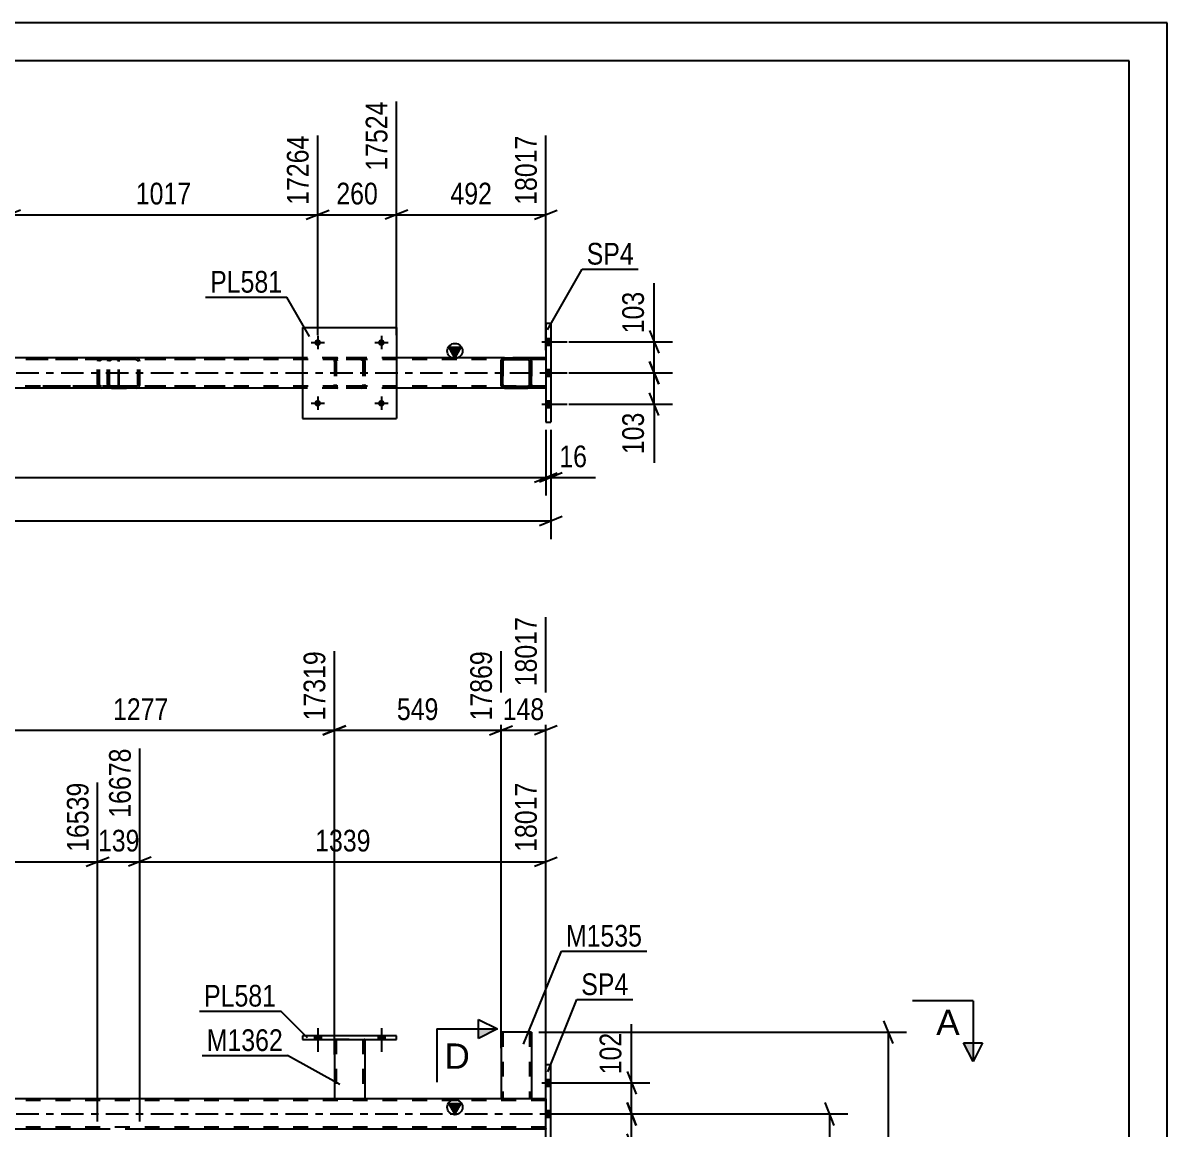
# Model space of a CAD drawing. Header units: millimetres. Extents: x 0 to 841, y 0 to 594.
# Drawn here: x 690.1 to 841, y 448.1 to 594 of the extents above; entities that cross this region are included whole.
import ezdxf

# ---------------------------------------------------------------- set-up
doc = ezdxf.new("R2010")
doc.units = ezdxf.units.MM
doc.linetypes.add('DXK_LINE_DOT2', pattern=[3.9198, 1.9599, -1.9599])
doc.linetypes.add('DXK_LINE_DOT3', pattern=[5.9187, 2.979, -0.9799, 0.9799, -0.9799])
doc.styles.add('Arial', font='ARIAL.TTF', dxfattribs={"height": 0.2})
doc.styles.add('Arial Narrow', font='ARIALN.TTF', dxfattribs={"height": 0.2})

# ---------------------------------------------------------------- blocks, each defined once
blk = doc.blocks.new('Unknown-275727292-1135 - 18137')
at = {"color": 5, "linetype": 'Continuous'}
for p, q in [((841, 594), (0, 594)), ((841, 0), (841, 594)), ((836, 589), (5, 589)), ((836, 5), (836, 589))]:
    blk.add_line(p, q, dxfattribs=at)
blk = doc.blocks.new('Bolt-275727292-2504 - 2500')
at = {"linetype": 'Continuous'}
for points in [[(729.41, 551.84, -1), (728.53, 551.84, -1)], [(737.81, 551.84, -1), (736.93, 551.84, -1)]]:
    blk.add_hatch(color=1, dxfattribs=at).paths.add_polyline_path(points)
at = {"color": 1, "linetype": 'Continuous'}
for p, q in [((728.97, 552.72), (728.97, 550.96)), ((737.37, 552.72), (737.37, 550.96)), ((728.09, 551.84), (729.85, 551.84)), ((736.49, 551.84), (738.25, 551.84))]:
    blk.add_line(p, q, dxfattribs=at)
blk = doc.blocks.new('Bolt-275727292-2505 - 2500')
at = {"linetype": 'Continuous'}
for points in [[(729.41, 543.84, -1), (728.53, 543.84, -1)], [(737.81, 543.84, -1), (736.93, 543.84, -1)]]:
    blk.add_hatch(color=1, dxfattribs=at).paths.add_polyline_path(points)
at = {"color": 1, "linetype": 'Continuous'}
for p, q in [((728.09, 543.84), (729.85, 543.84)), ((728.97, 544.72), (728.97, 542.96)), ((736.49, 543.84), (738.25, 543.84)), ((737.37, 544.72), (737.37, 542.96))]:
    blk.add_line(p, q, dxfattribs=at)
blk = doc.blocks.new('Part-275727292-2532 - 2500')
at = {"color": 2, "linetype": 'Continuous'}
for p, q in [((753.19, 549.55), (753.15, 549.36)), ((753.15, 546.32), (753.15, 549.36)), ((753.15, 549.36), (753.15, 549.36)), ((753.39, 549.36), (753.41, 549.45)), ((753.39, 546.32), (753.39, 549.36)), ((753.39, 549.36), (753.39, 549.36)), ((753.41, 549.45), (753.46, 549.53)), ((753.63, 549.84), (753.45, 549.8)), ((753.46, 549.53), (753.54, 549.58)), ((753.54, 549.58), (753.63, 549.6)), ((753.63, 549.84), (756.67, 549.84)), ((753.63, 549.84), (753.63, 549.84)), ((753.63, 549.6), (756.67, 549.6)), ((753.63, 549.6), (753.63, 549.6)), ((756.67, 549.84), (756.67, 549.84)), ((756.86, 549.8), (756.67, 549.84)), ((756.67, 549.6), (756.67, 549.6)), ((756.67, 549.6), (756.76, 549.58)), ((756.76, 549.58), (756.84, 549.53)), ((756.84, 549.53), (756.89, 549.45)), ((756.89, 549.45), (756.91, 549.36)), ((756.91, 546.32), (756.91, 549.36)), ((756.91, 549.36), (756.91, 549.36)), ((757.15, 549.36), (757.11, 549.55)), ((757.15, 546.32), (757.15, 549.36)), ((757.15, 549.36), (757.15, 549.36)), ((753.15, 546.32), (753.15, 546.32)), ((753.15, 546.32), (753.19, 546.14)), ((753.39, 546.32), (753.39, 546.32)), ((753.41, 546.23), (753.39, 546.32)), ((756.91, 546.32), (756.89, 546.23)), ((756.91, 546.32), (756.91, 546.32)), ((757.11, 546.14), (757.15, 546.32)), ((757.15, 546.32), (757.15, 546.32)), ((753.46, 546.15), (753.41, 546.23)), ((753.45, 545.88), (753.63, 545.84)), ((753.54, 546.1), (753.46, 546.15)), ((753.63, 546.08), (753.54, 546.1)), ((753.63, 546.08), (756.67, 546.08)), ((753.63, 546.08), (753.63, 546.08)), ((753.63, 545.84), (756.67, 545.84)), ((753.63, 545.84), (753.63, 545.84)), ((756.76, 546.1), (756.67, 546.08)), ((756.67, 546.08), (756.67, 546.08)), ((756.67, 545.84), (756.86, 545.88)), ((756.67, 545.84), (756.67, 545.84)), ((756.84, 546.15), (756.76, 546.1)), ((756.89, 546.23), (756.84, 546.15))]:
    blk.add_line(p, q, dxfattribs=at)
at = {"color": 7, "linetype": 'DXK_LINE_DOT2'}
for p, q in [((753.15, 549.36), (753.19, 549.54)), ((753.15, 546.32), (753.15, 549.36)), ((753.19, 549.54), (753.19, 549.55)), ((753.41, 549.45), (753.39, 549.36)), ((753.39, 549.36), (753.39, 546.32)), ((753.46, 549.53), (753.41, 549.45)), ((753.45, 549.8), (753.63, 549.84)), ((753.54, 549.58), (753.46, 549.53)), ((753.63, 549.6), (753.54, 549.58)), ((753.63, 549.84), (756.67, 549.84)), ((756.67, 549.6), (753.63, 549.6)), ((756.67, 549.84), (756.85, 549.8)), ((756.76, 549.58), (756.67, 549.6)), ((756.84, 549.53), (756.76, 549.58)), ((756.89, 549.45), (756.84, 549.53)), ((756.91, 549.36), (756.89, 549.45)), ((756.91, 549.36), (756.91, 546.32)), ((757.11, 549.55), (757.15, 549.36)), ((757.15, 549.36), (757.15, 546.32)), ((753.19, 546.14), (753.15, 546.32)), ((753.15, 546.32), (753.15, 546.32)), ((753.39, 546.32), (753.41, 546.23)), ((756.89, 546.23), (756.91, 546.32)), ((757.15, 546.32), (757.11, 546.14)), ((753.41, 546.23), (753.46, 546.15)), ((753.63, 545.84), (753.45, 545.88)), ((753.46, 546.15), (753.54, 546.1)), ((753.54, 546.1), (753.63, 546.08)), ((753.63, 546.08), (756.67, 546.08)), ((753.63, 545.84), (756.67, 545.84)), ((756.67, 546.08), (756.76, 546.1)), ((756.85, 545.88), (756.67, 545.84)), ((756.76, 546.1), (756.84, 546.15)), ((756.84, 546.15), (756.89, 546.23))]:
    blk.add_line(p, q, dxfattribs=at)
at = {"color": 7, "linetype": 'DXK_LINE_DOT3'}
blk.add_line((755.15, 547.84), (755.15, 547.84), dxfattribs=at)
at = {"color": 2, "linetype": 'Continuous'}
for centre, start, end in [((753.63, 549.36), 112.5, 157.5), ((756.67, 549.36), 22.5, 67.5), ((753.63, 546.32), 202.5, 247.5), ((756.67, 546.32), 292.5, 337.5)]:
    blk.add_arc(centre, 0.48, start, end, dxfattribs=at)
at = {"color": 7, "linetype": 'DXK_LINE_DOT2'}
for centre, start, end in [((753.63, 549.36), 112.5, 157.5), ((756.67, 549.36), 22.5, 67.5), ((753.63, 546.32), 202.5, 247.5), ((756.67, 546.32), 292.5, 337.5)]:
    blk.add_arc(centre, 0.48, start, end, dxfattribs=at)
blk = doc.blocks.new('Part-275727292-2533 - 2500')
at = {"color": 2, "linetype": 'Continuous'}
for p, q in [((726.97, 553.84), (726.97, 541.84)), ((726.97, 553.84), (739.37, 553.84)), ((739.37, 553.84), (739.37, 541.84)), ((726.97, 541.84), (739.37, 541.84))]:
    blk.add_line(p, q, dxfattribs=at)
blk = doc.blocks.new('Part-275727292-2534 - 2500')
at = {"color": 7, "linetype": 'DXK_LINE_DOT2'}
for p, q in [((731.17, 549.36), (731.21, 549.55)), ((731.21, 549.55), (731.17, 549.36)), ((731.17, 549.36), (731.17, 546.32)), ((731.41, 549.36), (731.43, 549.45)), ((731.41, 549.36), (731.41, 546.32)), ((731.43, 549.45), (731.48, 549.53)), ((731.47, 549.8), (731.65, 549.84)), ((731.65, 549.84), (731.47, 549.8)), ((731.48, 549.53), (731.56, 549.58)), ((731.56, 549.58), (731.65, 549.6)), ((734.69, 549.84), (731.65, 549.84)), ((734.69, 549.6), (731.65, 549.6)), ((734.69, 549.84), (734.88, 549.8)), ((734.88, 549.8), (734.69, 549.84)), ((734.69, 549.6), (734.79, 549.58)), ((734.79, 549.58), (734.86, 549.53)), ((734.86, 549.53), (734.92, 549.45)), ((734.92, 549.45), (734.93, 549.36)), ((734.93, 549.36), (734.93, 546.32)), ((735.14, 549.55), (735.17, 549.36)), ((735.17, 549.36), (735.14, 549.55)), ((735.17, 549.36), (735.17, 546.32)), ((731.21, 546.14), (731.17, 546.32)), ((731.17, 546.32), (731.21, 546.14)), ((731.43, 546.23), (731.41, 546.32)), ((734.93, 546.32), (734.92, 546.23)), ((735.17, 546.32), (735.14, 546.14)), ((735.14, 546.14), (735.17, 546.32)), ((731.48, 546.15), (731.43, 546.23)), ((731.65, 545.84), (731.47, 545.88)), ((731.47, 545.88), (731.65, 545.84)), ((731.56, 546.1), (731.48, 546.15)), ((731.65, 546.08), (731.56, 546.1)), ((734.69, 546.08), (731.65, 546.08)), ((734.69, 545.84), (731.65, 545.84)), ((734.79, 546.1), (734.69, 546.08)), ((734.88, 545.88), (734.69, 545.84)), ((734.69, 545.84), (734.88, 545.88)), ((734.86, 546.15), (734.79, 546.1)), ((734.92, 546.23), (734.86, 546.15))]:
    blk.add_line(p, q, dxfattribs=at)
at = {"color": 7, "linetype": 'DXK_LINE_DOT3'}
blk.add_line((733.17, 547.84), (733.17, 547.84), dxfattribs=at)
at = {"color": 7, "linetype": 'DXK_LINE_DOT2'}
for centre, start, end in [((731.65, 549.36), 112.5, 157.5), ((731.65, 549.36), 112.5, 157.5), ((734.69, 549.36), 22.5, 67.5), ((734.69, 549.36), 22.5, 67.5), ((731.65, 546.32), 202.5, 247.5), ((731.65, 546.32), 202.5, 247.5), ((734.69, 546.32), 292.5, 337.5), ((734.69, 546.32), 292.5, 337.5)]:
    blk.add_arc(centre, 0.48, start, end, dxfattribs=at)
blk = doc.blocks.new('Part-275727292-2637 - 2500')
at = {"linetype": 'Continuous'}
blk.add_hatch(color=2, dxfattribs=at).paths.add_polyline_path([(747.07, 549.84), (746.27, 551.24), (747.87, 551.24)])
at = {"color": 2, "linetype": 'Continuous'}
for p, q in [((747.07, 549.84), (746.27, 551.24)), ((746.27, 551.24), (747.87, 551.24)), ((747.87, 551.24), (747.07, 549.84)), ((726.97, 549.84), (688.29, 549.84)), ((753.63, 549.84), (739.37, 549.84)), ((759.07, 549.84), (756.67, 549.84)), ((726.97, 545.84), (688.29, 545.84)), ((753.63, 545.84), (739.37, 545.84)), ((759.07, 545.84), (756.67, 545.84))]:
    blk.add_line(p, q, dxfattribs=at)
at = {"color": 7, "linetype": 'DXK_LINE_DOT2'}
for p, q in [((759.07, 549.6), (97.33, 549.6)), ((739.37, 549.84), (726.97, 549.84)), ((756.67, 549.84), (753.63, 549.84)), ((759.07, 549.84), (759.07, 545.84)), ((759.07, 546.08), (97.33, 546.08)), ((739.37, 545.84), (726.97, 545.84)), ((756.67, 545.84), (753.63, 545.84))]:
    blk.add_line(p, q, dxfattribs=at)
at = {"color": 7, "linetype": 'DXK_LINE_DOT3'}
blk.add_line((97.33, 547.84), (759.07, 547.84), dxfattribs=at)
at = {"color": 2, "linetype": 'Continuous'}
blk.add_circle((747.07, 550.74), 1, dxfattribs=at)
blk = doc.blocks.new('Part-275727292-2611 - 2500')
at = {"color": 7, "linetype": 'DXK_LINE_DOT2'}
for p, q in [((701.3, 549.53), (701.27, 549.36)), ((701.27, 546.32), (701.27, 549.36)), ((701.31, 549.55), (701.3, 549.53)), ((701.52, 549.36), (701.54, 549.45)), ((701.52, 546.32), (701.52, 549.36)), ((701.54, 549.45), (701.6, 549.53)), ((701.78, 549.84), (701.58, 549.8)), ((701.6, 549.53), (701.68, 549.58)), ((701.68, 549.58), (701.78, 549.6)), ((701.78, 549.84), (705.01, 549.84)), ((716.77, 549.84), (701.78, 549.84)), ((716.77, 549.6), (701.78, 549.6)), ((705.21, 549.8), (705.01, 549.84)), ((705.01, 549.6), (705.11, 549.58)), ((705.11, 549.58), (705.19, 549.53)), ((705.19, 549.53), (705.25, 549.45)), ((705.25, 549.45), (705.27, 549.36)), ((705.27, 546.32), (705.27, 549.36)), ((705.49, 549.53), (705.49, 549.55)), ((705.52, 549.36), (705.49, 549.53)), ((705.52, 546.32), (705.52, 549.36)), ((701.27, 546.32), (701.29, 546.23)), ((701.54, 546.23), (701.52, 546.32)), ((705.27, 546.32), (705.25, 546.23)), ((705.5, 546.23), (705.52, 546.32)), ((701.29, 546.23), (701.31, 546.14)), ((701.6, 546.15), (701.54, 546.23)), ((701.58, 545.88), (701.78, 545.84)), ((701.68, 546.1), (701.6, 546.15)), ((701.78, 546.08), (701.68, 546.1)), ((716.77, 546.08), (701.78, 546.08)), ((701.78, 545.84), (705.01, 545.84)), ((716.77, 545.84), (701.78, 545.84)), ((705.11, 546.1), (705.01, 546.08)), ((705.01, 545.84), (705.21, 545.88)), ((705.19, 546.15), (705.11, 546.1)), ((705.25, 546.23), (705.19, 546.15)), ((705.49, 546.14), (705.5, 546.23))]:
    blk.add_line(p, q, dxfattribs=at)
for centre, start, end in [((701.76, 549.34), 110.7583, 155.68), ((705.03, 549.34), 24.32, 69.2417), ((701.76, 546.34), 204.32, 249.2417), ((705.03, 546.34), 290.7583, 335.68)]:
    blk.add_arc(centre, 0.496, start, end, dxfattribs=at)
blk = doc.blocks.new('Part-275727292-2612 - 2500')
at = {"color": 7, "linetype": 'DXK_LINE_DOT2'}
for p, q in [((701.27, 549.84), (690.39, 549.84)), ((701.27, 549.6), (690.39, 549.6)), ((699.98, 549.53), (699.95, 549.36)), ((699.95, 546.32), (699.95, 549.36)), ((699.99, 549.55), (699.98, 549.53)), ((700.2, 549.36), (700.22, 549.45)), ((700.2, 546.32), (700.2, 549.36)), ((700.22, 549.45), (700.27, 549.53)), ((700.45, 549.84), (700.26, 549.8)), ((700.27, 549.53), (700.36, 549.58)), ((700.36, 549.58), (700.45, 549.6)), ((702.54, 549.84), (700.45, 549.84)), ((702.54, 549.6), (700.45, 549.6)), ((701.27, 549.6), (701.27, 549.84)), ((702.65, 549.8), (702.54, 549.84)), ((702.54, 549.6), (702.6, 549.58)), ((702.6, 549.58), (702.64, 549.53)), ((702.64, 549.53), (702.67, 549.45)), ((702.74, 549.7), (702.65, 549.8)), ((702.67, 549.45), (702.68, 549.36)), ((702.68, 546.32), (702.68, 549.36)), ((702.79, 549.55), (702.74, 549.7)), ((702.81, 549.36), (702.79, 549.55)), ((702.81, 546.32), (702.81, 549.36)), ((699.95, 546.32), (699.97, 546.23)), ((700.22, 546.23), (700.2, 546.32)), ((702.68, 546.32), (702.67, 546.23)), ((702.79, 546.14), (702.81, 546.32)), ((702.54, 546.08), (690.39, 546.08)), ((701.27, 545.84), (690.39, 545.84)), ((699.97, 546.23), (699.99, 546.14)), ((700.27, 546.15), (700.22, 546.23)), ((700.26, 545.88), (700.45, 545.84)), ((700.36, 546.1), (700.27, 546.15)), ((700.45, 546.08), (700.36, 546.1)), ((702.54, 545.84), (700.45, 545.84)), ((701.27, 546.08), (701.27, 545.84)), ((702.6, 546.1), (702.54, 546.08)), ((702.54, 545.84), (702.65, 545.88)), ((702.64, 546.15), (702.6, 546.1)), ((702.67, 546.23), (702.64, 546.15)), ((702.65, 545.88), (702.74, 545.98)), ((702.74, 545.98), (702.79, 546.14))]:
    blk.add_line(p, q, dxfattribs=at)
for centre, start, end in [((700.44, 549.35), 111.1941, 156.1506), ((700.44, 546.34), 203.8494, 248.8059)]:
    blk.add_arc(centre, 0.492, start, end, dxfattribs=at)
blk = doc.blocks.new('Bolt-275727292-2640 - 2500')
at = {"linetype": 'Continuous'}
for points in [[(759.71, 551.5), (759.71, 552.38), (759.07, 552.38), (759.07, 551.5)], [(759.71, 551.5), (759.71, 552.38), (759.07, 552.38), (759.07, 551.5)], [(759.71, 551.5), (759.71, 552.38), (759.07, 552.38), (759.07, 551.5)], [(759.71, 547.4), (759.71, 548.28), (759.07, 548.28), (759.07, 547.4)], [(759.71, 547.4), (759.71, 548.28), (759.07, 548.28), (759.07, 547.4)], [(759.71, 543.3), (759.71, 544.18), (759.07, 544.18), (759.07, 543.3)], [(759.71, 543.3), (759.71, 544.18), (759.07, 544.18), (759.07, 543.3)], [(759.71, 543.3), (759.71, 544.18), (759.07, 544.18), (759.07, 543.3)]]:
    blk.add_hatch(color=1, dxfattribs=at).paths.add_polyline_path(points)
at = {"color": 1, "linetype": 'Continuous'}
for p, q in [((759.07, 552.38), (759.71, 552.38)), ((759.07, 552.38), (759.71, 552.38)), ((759.07, 552.38), (759.71, 552.38)), ((758.55, 551.94), (761.87, 551.94)), ((758.55, 551.94), (761.87, 551.94)), ((758.55, 551.94), (761.87, 551.94)), ((759.07, 551.5), (759.71, 551.5)), ((759.07, 551.5), (759.71, 551.5)), ((759.07, 551.5), (759.71, 551.5)), ((758.55, 547.84), (761.87, 547.84)), ((758.55, 547.84), (761.87, 547.84)), ((759.07, 548.28), (759.71, 548.28)), ((759.07, 548.28), (759.71, 548.28)), ((759.07, 547.4), (759.71, 547.4)), ((759.07, 547.4), (759.71, 547.4)), ((758.55, 543.74), (761.87, 543.74)), ((758.55, 543.74), (761.87, 543.74)), ((758.55, 543.74), (761.87, 543.74)), ((759.07, 544.18), (759.71, 544.18)), ((759.07, 544.18), (759.71, 544.18)), ((759.07, 544.18), (759.71, 544.18)), ((759.07, 543.3), (759.71, 543.3)), ((759.07, 543.3), (759.71, 543.3)), ((759.07, 543.3), (759.71, 543.3))]:
    blk.add_line(p, q, dxfattribs=at)
blk = doc.blocks.new('Part-275727292-2674 - 2500')
at = {"color": 2, "linetype": 'Continuous'}
for p, q in [((759.71, 554.34), (759.07, 554.34)), ((759.07, 554.34), (759.07, 541.34)), ((759.71, 554.34), (759.71, 541.34)), ((759.07, 541.34), (759.71, 541.34))]:
    blk.add_line(p, q, dxfattribs=at)
blk = doc.blocks.new('Bolt-275727292-2749 - 2736')
at = {"linetype": 'Continuous'}
for points in [[(759.71, 453.79), (759.71, 454.67), (759.07, 454.67), (759.07, 453.79)], [(759.71, 453.79), (759.71, 454.67), (759.07, 454.67), (759.07, 453.79)], [(759.71, 453.79), (759.71, 454.67), (759.07, 454.67), (759.07, 453.79)], [(759.71, 449.69), (759.71, 450.57), (759.07, 450.57), (759.07, 449.69)], [(759.71, 449.69), (759.71, 450.57), (759.07, 450.57), (759.07, 449.69)], [(759.71, 445.59), (759.71, 446.47), (759.07, 446.47), (759.07, 445.59)], [(759.71, 445.59), (759.71, 446.47), (759.07, 446.47), (759.07, 445.59)], [(759.71, 445.59), (759.71, 446.47), (759.07, 446.47), (759.07, 445.59)]]:
    blk.add_hatch(color=1, dxfattribs=at).paths.add_polyline_path(points)
at = {"color": 1, "linetype": 'Continuous'}
for p, q in [((759.07, 454.67), (759.71, 454.67)), ((759.07, 454.67), (759.71, 454.67)), ((759.07, 454.67), (759.71, 454.67)), ((758.55, 454.23), (761.87, 454.23)), ((758.55, 454.23), (761.87, 454.23)), ((758.55, 454.23), (761.87, 454.23)), ((759.07, 453.79), (759.71, 453.79)), ((759.07, 453.79), (759.71, 453.79)), ((759.07, 453.79), (759.71, 453.79)), ((758.55, 450.13), (761.87, 450.13)), ((758.55, 450.13), (761.87, 450.13)), ((759.07, 450.57), (759.71, 450.57)), ((759.07, 450.57), (759.71, 450.57)), ((759.07, 449.69), (759.71, 449.69)), ((759.07, 449.69), (759.71, 449.69)), ((758.55, 446.03), (761.87, 446.03)), ((758.55, 446.03), (761.87, 446.03)), ((758.55, 446.03), (761.87, 446.03)), ((759.07, 446.47), (759.71, 446.47)), ((759.07, 446.47), (759.71, 446.47)), ((759.07, 446.47), (759.71, 446.47)), ((759.07, 445.59), (759.71, 445.59)), ((759.07, 445.59), (759.71, 445.59)), ((759.07, 445.59), (759.71, 445.59))]:
    blk.add_line(p, q, dxfattribs=at)
blk = doc.blocks.new('Part-275727292-2844 - 2736')
at = {"linetype": 'Continuous'}
blk.add_hatch(color=2, dxfattribs=at).paths.add_polyline_path([(747.07, 450.13), (746.27, 451.53), (747.87, 451.53)])
at = {"color": 2, "linetype": 'Continuous'}
for p, q in [((753.15, 452.13), (97.33, 452.13)), ((747.07, 450.13), (746.27, 451.53)), ((746.27, 451.53), (747.87, 451.53)), ((747.87, 451.53), (747.07, 450.13)), ((759.07, 452.13), (757.15, 452.13)), ((699.95, 448.13), (620.39, 448.13)), ((759.07, 448.13), (705.52, 448.13))]:
    blk.add_line(p, q, dxfattribs=at)
at = {"color": 7, "linetype": 'DXK_LINE_DOT2'}
for p, q in [((759.07, 451.89), (97.33, 451.89)), ((757.15, 452.13), (753.15, 452.13)), ((759.07, 452.13), (759.07, 448.13)), ((759.07, 448.37), (97.33, 448.37)), ((705.52, 448.13), (699.95, 448.13))]:
    blk.add_line(p, q, dxfattribs=at)
at = {"color": 7, "linetype": 'DXK_LINE_DOT3'}
blk.add_line((97.33, 450.13), (759.07, 450.13), dxfattribs=at)
at = {"color": 2, "linetype": 'Continuous'}
blk.add_circle((747.07, 451.03), 1, dxfattribs=at)
blk = doc.blocks.new('Part-275727292-2865 - 2736')
at = {"color": 2, "linetype": 'Continuous'}
for p, q in [((759.71, 456.63), (759.07, 456.63)), ((759.07, 443.63), (759.07, 456.63)), ((759.71, 443.63), (759.71, 456.63)), ((759.07, 443.63), (759.71, 443.63))]:
    blk.add_line(p, q, dxfattribs=at)
blk = doc.blocks.new('Part-275727292-3089 - 2736')
at = {"color": 2, "linetype": 'Continuous'}
for p, q in [((726.97, 460.45), (726.97, 459.97)), ((739.37, 460.45), (726.97, 460.45)), ((739.37, 459.97), (739.37, 460.45)), ((726.97, 459.97), (739.37, 459.97))]:
    blk.add_line(p, q, dxfattribs=at)
blk = doc.blocks.new('Part-275727292-3086 - 2736')
at = {"color": 2, "linetype": 'Continuous'}
for p, q in [((756.67, 460.93), (753.15, 460.93)), ((753.15, 460.93), (753.15, 452.13)), ((757.15, 460.93), (756.67, 460.93)), ((757.15, 460.93), (757.15, 452.13)), ((756.67, 452.13), (753.15, 452.13)), ((757.11, 452.13), (756.67, 452.13)), ((757.15, 452.13), (757.11, 452.13))]:
    blk.add_line(p, q, dxfattribs=at)
at = {"color": 7, "linetype": 'DXK_LINE_DOT2'}
for p, q in [((753.39, 460.93), (753.39, 452.13)), ((756.84, 460.93), (756.67, 460.93)), ((756.84, 460.93), (756.86, 460.93)), ((756.86, 460.93), (756.89, 460.93)), ((756.89, 460.93), (756.91, 460.93)), ((756.91, 460.93), (756.91, 452.13)), ((753.45, 452.13), (753.39, 452.13)), ((753.63, 452.13), (753.45, 452.13)), ((757.01, 452.13), (756.67, 452.13))]:
    blk.add_line(p, q, dxfattribs=at)
blk = doc.blocks.new('Part-275727292-3092 - 2736')
at = {"color": 7, "linetype": 'DXK_LINE_DOT2'}
for p, q in [((731.17, 459.98), (735.17, 459.98)), ((731.17, 459.97), (731.17, 459.98)), ((731.17, 459.98), (731.17, 459.97)), ((731.41, 459.98), (731.41, 452.13)), ((734.93, 459.98), (734.93, 452.13)), ((735.17, 459.98), (735.17, 459.97)), ((735.17, 459.97), (735.17, 459.98)), ((734.92, 452.13), (734.88, 452.13)), ((734.88, 452.13), (734.92, 452.13)), ((734.93, 452.13), (734.92, 452.13)), ((734.92, 452.13), (734.93, 452.13))]:
    blk.add_line(p, q, dxfattribs=at)
at = {"color": 2, "linetype": 'Continuous'}
for p, q in [((731.17, 459.97), (731.17, 452.13)), ((735.17, 459.97), (735.17, 452.13)), ((731.17, 452.13), (735.17, 452.13))]:
    blk.add_line(p, q, dxfattribs=at)
blk = doc.blocks.new('Bolt-275727292-3114 - 2736')
at = {"linetype": 'Continuous'}
for points in [[(728.53, 459.97), (729.41, 459.97), (729.41, 460.45), (728.53, 460.45)], [(736.93, 459.97), (737.81, 459.97), (737.81, 460.45), (736.93, 460.45)]]:
    blk.add_hatch(color=1, dxfattribs=at).paths.add_polyline_path(points)
at = {"color": 1, "linetype": 'Continuous'}
for p, q in [((728.53, 460.45), (728.53, 459.97)), ((728.97, 461.45), (728.97, 458.33)), ((729.41, 460.45), (729.41, 459.97)), ((736.93, 460.45), (736.93, 459.97)), ((737.37, 461.45), (737.37, 458.33)), ((737.81, 460.45), (737.81, 459.97))]:
    blk.add_line(p, q, dxfattribs=at)
blk = doc.blocks.new('Bolt-275727292-3115 - 2736')
at = {"linetype": 'Continuous'}
for points in [[(728.53, 459.97), (729.41, 459.97), (729.41, 460.45), (728.53, 460.45)], [(736.93, 459.97), (737.81, 459.97), (737.81, 460.45), (736.93, 460.45)]]:
    blk.add_hatch(color=1, dxfattribs=at).paths.add_polyline_path(points)
at = {"color": 1, "linetype": 'Continuous'}
for p, q in [((728.53, 460.45), (728.53, 459.97)), ((728.97, 461.45), (728.97, 458.33)), ((729.41, 460.45), (729.41, 459.97)), ((736.93, 460.45), (736.93, 459.97)), ((737.37, 461.45), (737.37, 458.33)), ((737.81, 460.45), (737.81, 459.97))]:
    blk.add_line(p, q, dxfattribs=at)
blk = doc.blocks.new('StraightDimension-275727292-14533 - 2500')
at = {"color": 7, "linetype": 'Continuous'}
for p, q in [((739.37, 552.84), (739.37, 583.65)), ((728.97, 552.84), (728.97, 579.15)), ((727.47, 568.11), (730.47, 569.31)), ((740.87, 569.31), (737.87, 568.11)), ((728.97, 568.71), (739.37, 568.71))]:
    blk.add_line(p, q, dxfattribs=at)
at = {"color": 0}
blk.add_wipeout([(737.52, 569.46), (737.52, 573.66), (730.83, 573.66), (730.83, 569.46)], dxfattribs=at)
at = {"color": 3, "style": 'Arial Narrow'}
blk.add_text('260', height=2.863, dxfattribs=at).set_placement((731.43, 570.06))
at = {"color": 0, "linetype": 'Continuous'}
blk.add_wipeout([(738.77, 584.25), (734.57, 584.25), (734.57, 573.91), (738.77, 573.91)], dxfattribs=at)
at = {"color": 3, "linetype": 'Continuous', "style": 'Arial Narrow'}
blk.add_text('17524', height=2.863, rotation=90.0002, dxfattribs=at).set_placement((738.17, 574.51))
blk = doc.blocks.new('StraightDimension-275727292-5771 - 2500')
at = {"color": 7, "linetype": 'Continuous'}
for p, q in [((759.07, 540.34), (759.07, 531.66)), ((757.57, 533.46), (760.57, 534.66)), ((60.21, 534.06), (759.07, 534.06))]:
    blk.add_line(p, q, dxfattribs=at)
blk = doc.blocks.new('StraightDimension-275727292-14534 - 2500')
at = {"color": 7, "linetype": 'Continuous'}
for p, q in [((688.29, 552.84), (688.29, 583.65)), ((728.97, 552.84), (728.97, 579.15)), ((689.79, 569.31), (686.79, 568.11)), ((727.47, 568.11), (730.47, 569.31)), ((688.29, 568.71), (728.97, 568.71))]:
    blk.add_line(p, q, dxfattribs=at)
at = {"color": 0, "linetype": 'Continuous'}
blk.add_wipeout([(728.37, 579.75), (724.17, 579.75), (724.17, 569.41), (728.37, 569.41)], dxfattribs=at)
at = {"color": 0}
blk.add_wipeout([(712.89, 569.46), (712.89, 573.66), (704.38, 573.66), (704.38, 569.46)], dxfattribs=at)
at = {"color": 3, "linetype": 'Continuous', "style": 'Arial Narrow'}
blk.add_text('17264', height=2.863, rotation=90.0002, dxfattribs=at).set_placement((727.77, 570.01))
at = {"color": 3, "style": 'Arial Narrow'}
blk.add_text('1017', height=2.863, dxfattribs=at).set_placement((704.98, 570.06))
blk = doc.blocks.new('StraightDimension-275727292-5770 - 2500')
at = {"color": 7, "linetype": 'Continuous'}
for p, q in [((759.07, 540.34), (759.07, 531.66)), ((759.71, 540.34), (759.71, 531.66)), ((757.57, 533.46), (760.57, 534.66)), ((761.21, 534.66), (758.21, 533.46)), ((759.07, 534.06), (759.71, 534.06))]:
    blk.add_line(p, q, dxfattribs=at)
at = {"color": 0}
blk.add_wipeout([(765.09, 534.81), (765.09, 539.01), (760.24, 539.01), (760.24, 534.81)], dxfattribs=at)
at = {"color": 7, "linetype": 'Continuous'}
blk.add_line((759.71, 534.06), (765.62, 534.06), dxfattribs=at)
blk.add_line((759.71, 534.06), (765.62, 534.06), dxfattribs=at)
at = {"color": 3, "style": 'Arial Narrow'}
blk.add_text('16', height=2.863, dxfattribs=at).set_placement((760.84, 535.41))
blk = doc.blocks.new('StraightDimension-275727292-9578 - 2500')
at = {"color": 7, "linetype": 'Continuous'}
for p, q in [((759.71, 540.34), (759.71, 525.94)), ((59.57, 528.34), (759.71, 528.34)), ((758.21, 527.74), (761.21, 528.94))]:
    blk.add_line(p, q, dxfattribs=at)
blk = doc.blocks.new('StraightDimension-275727292-14532 - 2500')
at = {"color": 7, "linetype": 'Continuous'}
for p, q in [((739.37, 552.84), (739.37, 583.65)), ((759.07, 550.84), (759.07, 579.15)), ((740.87, 569.31), (737.87, 568.11)), ((757.57, 568.11), (760.57, 569.31)), ((739.37, 568.71), (759.07, 568.71))]:
    blk.add_line(p, q, dxfattribs=at)
at = {"color": 0, "linetype": 'Continuous'}
blk.add_wipeout([(758.47, 579.75), (754.27, 579.75), (754.27, 569.41), (758.47, 569.41)], dxfattribs=at)
at = {"color": 0}
blk.add_wipeout([(752.57, 569.46), (752.57, 573.66), (745.88, 573.66), (745.88, 569.46)], dxfattribs=at)
at = {"color": 3, "linetype": 'Continuous', "style": 'Arial Narrow'}
blk.add_text('18017', height=2.863, rotation=90.0002, dxfattribs=at).set_placement((757.87, 570.01))
at = {"color": 3, "style": 'Arial Narrow'}
blk.add_text('492', height=2.863, dxfattribs=at).set_placement((746.48, 570.06))
blk = doc.blocks.new('StraightDimension-275727292-14988 - 2500')
at = {"color": 7, "linetype": 'Continuous'}
for p, q in [((772.75, 553.44), (773.95, 550.44)), ((762.11, 551.94), (775.75, 551.94)), ((773.35, 547.84), (773.35, 551.94)), ((773.95, 546.34), (772.75, 549.34)), ((762.11, 547.84), (775.75, 547.84))]:
    blk.add_line(p, q, dxfattribs=at)
at = {"color": 0}
blk.add_wipeout([(772.6, 559.15), (768.4, 559.15), (768.4, 552.47), (772.6, 552.47)], dxfattribs=at)
at = {"color": 7, "linetype": 'Continuous'}
blk.add_line((773.35, 551.94), (773.35, 559.68), dxfattribs=at)
blk.add_line((773.35, 551.94), (773.35, 559.68), dxfattribs=at)
at = {"color": 3, "style": 'Arial Narrow'}
blk.add_text('103', height=2.863, rotation=90.0002, dxfattribs=at).set_placement((772, 553.07))
blk = doc.blocks.new('StraightDimension-275727292-14989 - 2500')
at = {"color": 7, "linetype": 'Continuous'}
for p, q in [((772.75, 549.34), (773.95, 546.34)), ((762.11, 547.84), (775.75, 547.84)), ((773.35, 543.74), (773.35, 547.84)), ((773.95, 542.24), (772.75, 545.24)), ((762.11, 543.74), (775.75, 543.74))]:
    blk.add_line(p, q, dxfattribs=at)
at = {"color": 0}
blk.add_wipeout([(772.6, 543.22), (768.4, 543.22), (768.4, 536.53), (772.6, 536.53)], dxfattribs=at)
at = {"color": 7, "linetype": 'Continuous'}
blk.add_line((773.35, 543.74), (773.35, 536.01), dxfattribs=at)
blk.add_line((773.35, 543.74), (773.35, 536.01), dxfattribs=at)
at = {"color": 3, "style": 'Arial Narrow'}
blk.add_text('103', height=2.863, rotation=90.0002, dxfattribs=at).set_placement((772, 537.13))
blk = doc.blocks.new('StraightDimension-275727292-16731 - 2736')
at = {"color": 7, "linetype": 'Continuous'}
for p, q in [((731.17, 457.96), (731.17, 511.16)), ((753.15, 458.81), (753.15, 511.16)), ((732.67, 501.32), (729.67, 500.12)), ((751.65, 500.12), (754.65, 501.32)), ((731.17, 500.72), (753.15, 500.72))]:
    blk.add_line(p, q, dxfattribs=at)
at = {"color": 0, "linetype": 'Continuous'}
blk.add_wipeout([(752.55, 511.76), (748.35, 511.76), (748.35, 501.42), (752.55, 501.42)], dxfattribs=at)
at = {"color": 0}
blk.add_wipeout([(745.51, 501.47), (745.51, 505.67), (738.82, 505.67), (738.82, 501.47)], dxfattribs=at)
at = {"color": 3, "linetype": 'Continuous', "style": 'Arial Narrow'}
blk.add_text('17869', height=2.863, rotation=90.0002, dxfattribs=at).set_placement((751.95, 502.02))
at = {"color": 3, "style": 'Arial Narrow'}
blk.add_text('549', height=2.863, dxfattribs=at).set_placement((739.42, 502.07))
blk = doc.blocks.new('StraightDimension-275727292-8516 - 2736')
at = {"color": 7, "linetype": 'Continuous'}
for p, q in [((705.52, 449.13), (705.52, 498.33)), ((699.95, 449.13), (699.95, 493.83)), ((698.45, 482.79), (701.45, 483.99)), ((699.95, 483.39), (705.52, 483.39)), ((707.02, 483.99), (704.02, 482.79))]:
    blk.add_line(p, q, dxfattribs=at)
at = {"color": 0}
blk.add_wipeout([(706.08, 484.14), (706.08, 488.34), (699.39, 488.34), (699.39, 484.14)], dxfattribs=at)
at = {"color": 3, "style": 'Arial Narrow'}
blk.add_text('139', height=2.863, dxfattribs=at).set_placement((699.99, 484.74))
at = {"color": 0, "linetype": 'Continuous'}
blk.add_wipeout([(704.92, 498.93), (700.72, 498.93), (700.72, 488.59), (704.92, 488.59)], dxfattribs=at)
at = {"color": 3, "linetype": 'Continuous', "style": 'Arial Narrow'}
blk.add_text('16678', height=2.863, rotation=90.0002, dxfattribs=at).set_placement((704.32, 489.19))
blk = doc.blocks.new('StraightDimension-275727292-17139 - 2736')
at = {"color": 7, "linetype": 'Continuous'}
for p, q in [((769.77, 451.63), (770.97, 448.63)), ((760.07, 450.13), (772.77, 450.13)), ((770.37, 446.03), (770.37, 450.13)), ((770.97, 444.53), (769.77, 447.53)), ((762.11, 446.03), (772.77, 446.03))]:
    blk.add_line(p, q, dxfattribs=at)
at = {"color": 0}
blk.add_wipeout([(769.62, 445.51), (765.42, 445.51), (765.42, 438.82), (769.62, 438.82)], dxfattribs=at)
at = {"color": 7, "linetype": 'Continuous'}
blk.add_line((770.37, 446.03), (770.37, 438.3), dxfattribs=at)
blk.add_line((770.37, 446.03), (770.37, 438.3), dxfattribs=at)
at = {"color": 3, "style": 'Arial Narrow'}
blk.add_text('103', height=2.863, rotation=90.0002, dxfattribs=at).set_placement((769.02, 439.42))
blk = doc.blocks.new('StraightDimension-275727292-8517 - 2736')
at = {"color": 7, "linetype": 'Continuous'}
for p, q in [((620.39, 449.13), (620.39, 498.33)), ((699.95, 449.13), (699.95, 493.83)), ((621.89, 483.99), (618.89, 482.79)), ((620.39, 483.39), (699.95, 483.39)), ((698.45, 482.79), (701.45, 483.99))]:
    blk.add_line(p, q, dxfattribs=at)
at = {"color": 0, "linetype": 'Continuous'}
blk.add_wipeout([(699.35, 494.43), (695.15, 494.43), (695.15, 484.09), (699.35, 484.09)], dxfattribs=at)
at = {"color": 0}
blk.add_wipeout([(664.43, 484.14), (664.43, 488.34), (655.91, 488.34), (655.91, 484.14)], dxfattribs=at)
at = {"color": 3, "linetype": 'Continuous', "style": 'Arial Narrow'}
blk.add_text('16539', height=2.863, rotation=90.0002, dxfattribs=at).set_placement((698.75, 484.69))
at = {"color": 3, "style": 'Arial Narrow'}
blk.add_text('1989', height=2.863, dxfattribs=at).set_placement((656.51, 484.74))
blk = doc.blocks.new('StraightDimension-275727292-17138 - 2736')
at = {"color": 7, "linetype": 'Continuous'}
for p, q in [((769.77, 455.73), (770.97, 452.73)), ((761.9, 454.23), (772.77, 454.23)), ((770.37, 450.13), (770.37, 454.23)), ((770.97, 448.63), (769.77, 451.63)), ((760.07, 450.13), (772.77, 450.13))]:
    blk.add_line(p, q, dxfattribs=at)
at = {"color": 0}
blk.add_wipeout([(769.62, 461.44), (765.42, 461.44), (765.42, 454.76), (769.62, 454.76)], dxfattribs=at)
at = {"color": 7, "linetype": 'Continuous'}
blk.add_line((770.37, 454.23), (770.37, 461.97), dxfattribs=at)
blk.add_line((770.37, 454.23), (770.37, 461.97), dxfattribs=at)
at = {"color": 3, "style": 'Arial Narrow'}
blk.add_text('102', height=2.863, rotation=90.0002, dxfattribs=at).set_placement((769.02, 455.36))
blk = doc.blocks.new('StraightDimension-275727292-16730 - 2736')
at = {"color": 7, "linetype": 'Continuous'}
for p, q in [((759.07, 453.13), (759.07, 515.66)), ((753.15, 458.81), (753.15, 511.16)), ((751.65, 500.12), (754.65, 501.32)), ((760.57, 501.32), (757.57, 500.12)), ((753.15, 500.72), (759.07, 500.72))]:
    blk.add_line(p, q, dxfattribs=at)
at = {"color": 0}
blk.add_wipeout([(759.45, 501.47), (759.45, 505.67), (752.77, 505.67), (752.77, 501.47)], dxfattribs=at)
at = {"color": 3, "style": 'Arial Narrow'}
blk.add_text('148', height=2.863, dxfattribs=at).set_placement((753.37, 502.07))
at = {"color": 0, "linetype": 'Continuous'}
blk.add_wipeout([(758.47, 516.26), (754.27, 516.26), (754.27, 505.92), (758.47, 505.92)], dxfattribs=at)
at = {"color": 3, "linetype": 'Continuous', "style": 'Arial Narrow'}
blk.add_text('18017', height=2.863, rotation=90.0002, dxfattribs=at).set_placement((757.87, 506.52))
blk = doc.blocks.new('StraightDimension-275727292-4052 - 2736')
at = {"color": 7, "linetype": 'Continuous'}
for p, q in [((797.11, 448.63), (795.91, 451.63)), ((760.71, 450.13), (798.91, 450.13)), ((796.51, 324.27), (796.51, 450.13)), ((795.91, 325.77), (797.11, 322.77)), ((779.13, 324.27), (798.91, 324.27))]:
    blk.add_line(p, q, dxfattribs=at)
at = {"color": 0}
blk.add_wipeout([(795.76, 391.46), (791.56, 391.46), (791.56, 382.95), (795.76, 382.95)], dxfattribs=at)
at = {"color": 3, "style": 'Arial Narrow'}
blk.add_text('3146', height=2.863, rotation=90.0002, dxfattribs=at).set_placement((795.16, 383.55))
blk = doc.blocks.new('StraightDimension-275727292-8515 - 2736')
at = {"color": 7, "linetype": 'Continuous'}
for p, q in [((705.52, 449.13), (705.52, 498.33)), ((759.07, 453.13), (759.07, 493.83)), ((707.02, 483.99), (704.02, 482.79)), ((705.52, 483.39), (759.07, 483.39)), ((757.57, 482.79), (760.57, 483.99))]:
    blk.add_line(p, q, dxfattribs=at)
at = {"color": 0, "linetype": 'Continuous'}
blk.add_wipeout([(758.47, 494.43), (754.27, 494.43), (754.27, 484.09), (758.47, 484.09)], dxfattribs=at)
at = {"color": 0}
blk.add_wipeout([(736.55, 484.14), (736.55, 488.34), (728.04, 488.34), (728.04, 484.14)], dxfattribs=at)
at = {"color": 3, "linetype": 'Continuous', "style": 'Arial Narrow'}
blk.add_text('18017', height=2.863, rotation=90.0002, dxfattribs=at).set_placement((757.87, 484.69))
at = {"color": 3, "style": 'Arial Narrow'}
blk.add_text('1339', height=2.863, dxfattribs=at).set_placement((728.64, 484.74))
blk = doc.blocks.new('StraightDimension-275727292-17067 - 2736')
at = {"color": 7, "linetype": 'Continuous'}
for p, q in [((804.85, 459.43), (803.65, 462.43)), ((758.15, 460.93), (806.65, 460.93)), ((804.25, 316.54), (804.25, 460.93))]:
    blk.add_line(p, q, dxfattribs=at)
blk = doc.blocks.new('StraightDimension-275727292-16732 - 2736')
at = {"color": 7, "linetype": 'Continuous'}
for p, q in [((680.09, 458.61), (680.09, 511.16)), ((731.17, 457.96), (731.17, 511.16)), ((681.59, 501.32), (678.59, 500.12)), ((729.67, 500.12), (732.67, 501.32)), ((680.09, 500.72), (731.17, 500.72))]:
    blk.add_line(p, q, dxfattribs=at)
at = {"color": 0, "linetype": 'Continuous'}
blk.add_wipeout([(730.57, 511.76), (726.37, 511.76), (726.37, 501.42), (730.57, 501.42)], dxfattribs=at)
at = {"color": 0}
blk.add_wipeout([(709.89, 501.47), (709.89, 505.67), (701.38, 505.67), (701.38, 501.47)], dxfattribs=at)
at = {"color": 3, "linetype": 'Continuous', "style": 'Arial Narrow'}
blk.add_text('17319', height=2.863, rotation=90.0002, dxfattribs=at).set_placement((729.97, 502.02))
at = {"color": 3, "style": 'Arial Narrow'}
blk.add_text('1277', height=2.863, dxfattribs=at).set_placement((701.98, 502.07))
blk = doc.blocks.new('Mark-275727292-2670 - 2500')
at = {"color": 0}
blk.add_wipeout([(770.66, 562.13), (770.66, 565.13), (764.45, 565.13), (764.45, 562.13)], dxfattribs=at)
blk.add_wipeout([(770.66, 562.13), (770.66, 565.13), (764.45, 565.13), (764.45, 562.13)], dxfattribs=at)
at = {"color": 30, "linetype": 'Continuous'}
for p, q in [((759.26, 553.53), (763.85, 561.53)), ((763.85, 561.53), (771.26, 561.53))]:
    blk.add_line(p, q, dxfattribs=at)
at = {"color": 3, "style": 'Arial Narrow'}
blk.add_text('SP4', height=2.863, dxfattribs=at).set_placement((764.45, 562.13))
blk = doc.blocks.new('Mark-275727292-9667 - 2500')
at = {"color": 0}
blk.add_wipeout([(724.3, 558.43), (724.3, 561.43), (714.79, 561.43), (714.79, 558.43)], dxfattribs=at)
blk.add_wipeout([(724.3, 558.43), (724.3, 561.43), (714.79, 561.43), (714.79, 558.43)], dxfattribs=at)
at = {"color": 30, "linetype": 'Continuous'}
for p in [(714.19, 557.83), (727.9, 552.64)]:
    blk.add_line(p, (724.9, 557.83), dxfattribs=at)
at = {"color": 3, "style": 'Arial Narrow'}
blk.add_text('PL581', height=2.863, dxfattribs=at).set_placement((714.79, 558.43))
blk = doc.blocks.new('Mark-275727292-2861 - 2736')
at = {"color": 0}
blk.add_wipeout([(769.94, 465.81), (769.94, 468.81), (763.73, 468.81), (763.73, 465.81)], dxfattribs=at)
blk.add_wipeout([(769.94, 465.81), (769.94, 468.81), (763.73, 468.81), (763.73, 465.81)], dxfattribs=at)
at = {"color": 30, "linetype": 'Continuous'}
for p, q in [((759.32, 455.67), (763.13, 465.21)), ((763.13, 465.21), (770.54, 465.21))]:
    blk.add_line(p, q, dxfattribs=at)
at = {"color": 3, "style": 'Arial Narrow'}
blk.add_text('SP4', height=2.863, dxfattribs=at).set_placement((763.73, 465.81))
blk = doc.blocks.new('SectionMark-275727292-4097 - 2736')
at = {"linetype": 'Continuous'}
for points in [[(750.17, 460.09), (750.17, 461.34), (752.67, 461.34)], [(750.17, 438.54), (750.17, 439.79), (752.67, 438.54)]]:
    blk.add_hatch(color=6, dxfattribs=at).paths.add_polyline_path(points)
at = {"color": 6, "linetype": 'Continuous'}
for p, q in [((750.17, 460.09), (750.17, 462.59)), ((750.17, 462.59), (752.67, 461.34)), ((744.67, 461.34), (744.67, 454.34)), ((744.67, 461.34), (752.67, 461.34)), ((752.67, 461.34), (750.17, 460.09)), ((744.67, 438.54), (744.67, 445.54)), ((752.67, 438.54), (750.17, 439.79)), ((750.17, 439.79), (750.17, 437.29)), ((744.67, 438.54), (752.67, 438.54)), ((752.67, 438.54), (750.17, 437.29))]:
    blk.add_line(p, q, dxfattribs=at)
at = {"color": 0, "linetype": 'Continuous'}
for points in [[(749.04, 456.09), (749.04, 459.59), (745.67, 459.59), (745.67, 456.09)], [(749.04, 440.29), (749.04, 443.79), (745.67, 443.79), (745.67, 440.29)]]:
    blk.add_wipeout(points, dxfattribs=at)
at = {"color": 3, "linetype": 'Continuous', "style": 'Arial'}
for p in [(745.67, 456.09), (745.67, 440.29)]:
    blk.add_text('D', height=3.34, dxfattribs=at).set_placement(p)
blk = doc.blocks.new('SectionMark-275727292-4099 - 2736')
at = {"linetype": 'Continuous'}
blk.add_hatch(color=6, dxfattribs=at).paths.add_polyline_path([(814.15, 459.53), (815.4, 459.53), (815.4, 457.03)])
at = {"color": 6, "linetype": 'Continuous'}
for p, q in [((815.4, 465.03), (807.4, 465.03)), ((815.4, 465.03), (815.4, 457.03)), ((814.15, 459.53), (816.65, 459.53)), ((815.4, 457.03), (814.15, 459.53)), ((816.65, 459.53), (815.4, 457.03))]:
    blk.add_line(p, q, dxfattribs=at)
at = {"color": 0, "linetype": 'Continuous'}
blk.add_wipeout([(813.65, 460.53), (813.65, 464.03), (810.54, 464.03), (810.54, 460.53)], dxfattribs=at)
at = {"color": 3, "linetype": 'Continuous', "style": 'Arial'}
blk.add_text('A', height=3.34, dxfattribs=at).set_placement((810.54, 460.53))
blk = doc.blocks.new('Mark-275727292-15273 - 2736')
at = {"color": 0}
blk.add_wipeout([(723.49, 464.29), (723.49, 467.29), (713.99, 467.29), (713.99, 464.29)], dxfattribs=at)
blk.add_wipeout([(723.49, 464.29), (723.49, 467.29), (713.99, 467.29), (713.99, 464.29)], dxfattribs=at)
at = {"color": 30, "linetype": 'Continuous'}
for p in [(713.39, 463.69), (727.62, 460.15)]:
    blk.add_line(p, (724.09, 463.69), dxfattribs=at)
at = {"color": 3, "style": 'Arial Narrow'}
blk.add_text('PL581', height=2.863, dxfattribs=at).set_placement((713.99, 464.29))
blk = doc.blocks.new('Mark-275727292-15270 - 2736')
at = {"color": 0}
blk.add_wipeout([(771.76, 472.2), (771.76, 475.2), (761.71, 475.2), (761.71, 472.2)], dxfattribs=at)
blk.add_wipeout([(771.76, 472.2), (771.76, 475.2), (761.71, 475.2), (761.71, 472.2)], dxfattribs=at)
at = {"color": 30, "linetype": 'Continuous'}
for p, q in [((756.13, 459.33), (761.11, 471.6)), ((761.11, 471.6), (772.36, 471.6))]:
    blk.add_line(p, q, dxfattribs=at)
at = {"color": 3, "style": 'Arial Narrow'}
blk.add_text('M1535', height=2.863, dxfattribs=at).set_placement((761.71, 472.2))
blk = doc.blocks.new('Mark-275727292-15276 - 2736')
at = {"color": 0}
blk.add_wipeout([(724.39, 458.43), (724.39, 461.43), (714.34, 461.43), (714.34, 458.43)], dxfattribs=at)
blk.add_wipeout([(724.39, 458.43), (724.39, 461.43), (714.34, 461.43), (714.34, 458.43)], dxfattribs=at)
at = {"color": 30, "linetype": 'Continuous'}
for p in [(713.74, 457.83), (731.91, 454)]:
    blk.add_line(p, (724.99, 457.83), dxfattribs=at)
at = {"color": 3, "style": 'Arial Narrow'}
blk.add_text('M1362', height=2.863, dxfattribs=at).set_placement((714.34, 458.43))

msp = doc.modelspace()

# ---------------------------------------------------------------- block references
for name in ['Unknown-275727292-1135 - 18137', 'Part-275727292-2533 - 2500', 'Part-275727292-2674 - 2500', 'Bolt-275727292-2504 - 2500', 'Bolt-275727292-2640 - 2500', 'Part-275727292-2637 - 2500', 'Part-275727292-2612 - 2500', 'Part-275727292-2611 - 2500', 'Part-275727292-2534 - 2500', 'Part-275727292-2532 - 2500', 'Bolt-275727292-2505 - 2500', 'Part-275727292-3089 - 2736', 'Bolt-275727292-3114 - 2736', 'Bolt-275727292-3115 - 2736', 'Part-275727292-3086 - 2736', 'Part-275727292-3092 - 2736', 'Part-275727292-2865 - 2736', 'Bolt-275727292-2749 - 2736', 'Part-275727292-2844 - 2736']:
    msp.add_blockref(name, (0, 0))

# ---------------------------------------------------------------- next in the draw order: block references
for name in ['StraightDimension-275727292-14533 - 2500', 'StraightDimension-275727292-14988 - 2500', 'StraightDimension-275727292-5771 - 2500', 'StraightDimension-275727292-16731 - 2736', 'StraightDimension-275727292-8516 - 2736', 'StraightDimension-275727292-17139 - 2736']:
    msp.add_blockref(name, (0, 0))

# ---------------------------------------------------------------- next in the draw order: block references
for name in ['StraightDimension-275727292-14534 - 2500', 'StraightDimension-275727292-14532 - 2500', 'StraightDimension-275727292-5770 - 2500', 'StraightDimension-275727292-8517 - 2736', 'StraightDimension-275727292-17138 - 2736']:
    msp.add_blockref(name, (0, 0))

# ---------------------------------------------------------------- next in the draw order: block references
for name in ['Mark-275727292-2670 - 2500', 'Mark-275727292-9667 - 2500', 'StraightDimension-275727292-14989 - 2500', 'StraightDimension-275727292-9578 - 2500', 'StraightDimension-275727292-16730 - 2736', 'StraightDimension-275727292-4052 - 2736']:
    msp.add_blockref(name, (0, 0))

# ---------------------------------------------------------------- next in the draw order: block references
msp.add_blockref('StraightDimension-275727292-8515 - 2736', (0, 0))

# ---------------------------------------------------------------- next in the draw order: block references
msp.add_blockref('StraightDimension-275727292-17067 - 2736', (0, 0))

# ---------------------------------------------------------------- next in the draw order: block references
for name in ['StraightDimension-275727292-16732 - 2736', 'Mark-275727292-2861 - 2736', 'SectionMark-275727292-4097 - 2736']:
    msp.add_blockref(name, (0, 0))

# ---------------------------------------------------------------- next in the draw order: block references
msp.add_blockref('SectionMark-275727292-4099 - 2736', (0, 0))

# ---------------------------------------------------------------- next in the draw order: block references
for name in ['Mark-275727292-15270 - 2736', 'Mark-275727292-15273 - 2736']:
    msp.add_blockref(name, (0, 0))

# ---------------------------------------------------------------- next in the draw order: block references
msp.add_blockref('Mark-275727292-15276 - 2736', (0, 0))

doc.saveas('drawing.dxf')
